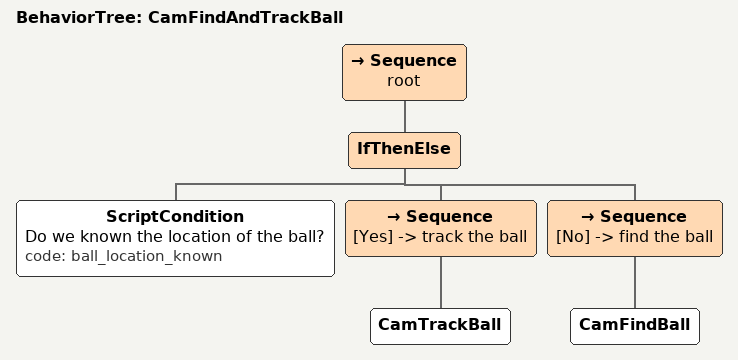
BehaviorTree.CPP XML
<root BTCPP_format="4" >
  <BehaviorTree ID="CamFindAndTrackBall">
     <Sequence name="root">
         <IfThenElse>
             <ScriptCondition        name="Do we known the location of the ball?" code="ball_location_known" />
             <!-- 此处ball_detected变量用于标志球是否被看见，具体变量名可能需要更改 -->
             <Sequence               name="[Yes] -> track the ball" >
                <CamTrackBall/>
             </Sequence>
             <Sequence               name="[No] -> find the ball">
                <CamFindBall/>
             </Sequence>
         </IfThenElse>
     </Sequence>
  </BehaviorTree>
</root>
